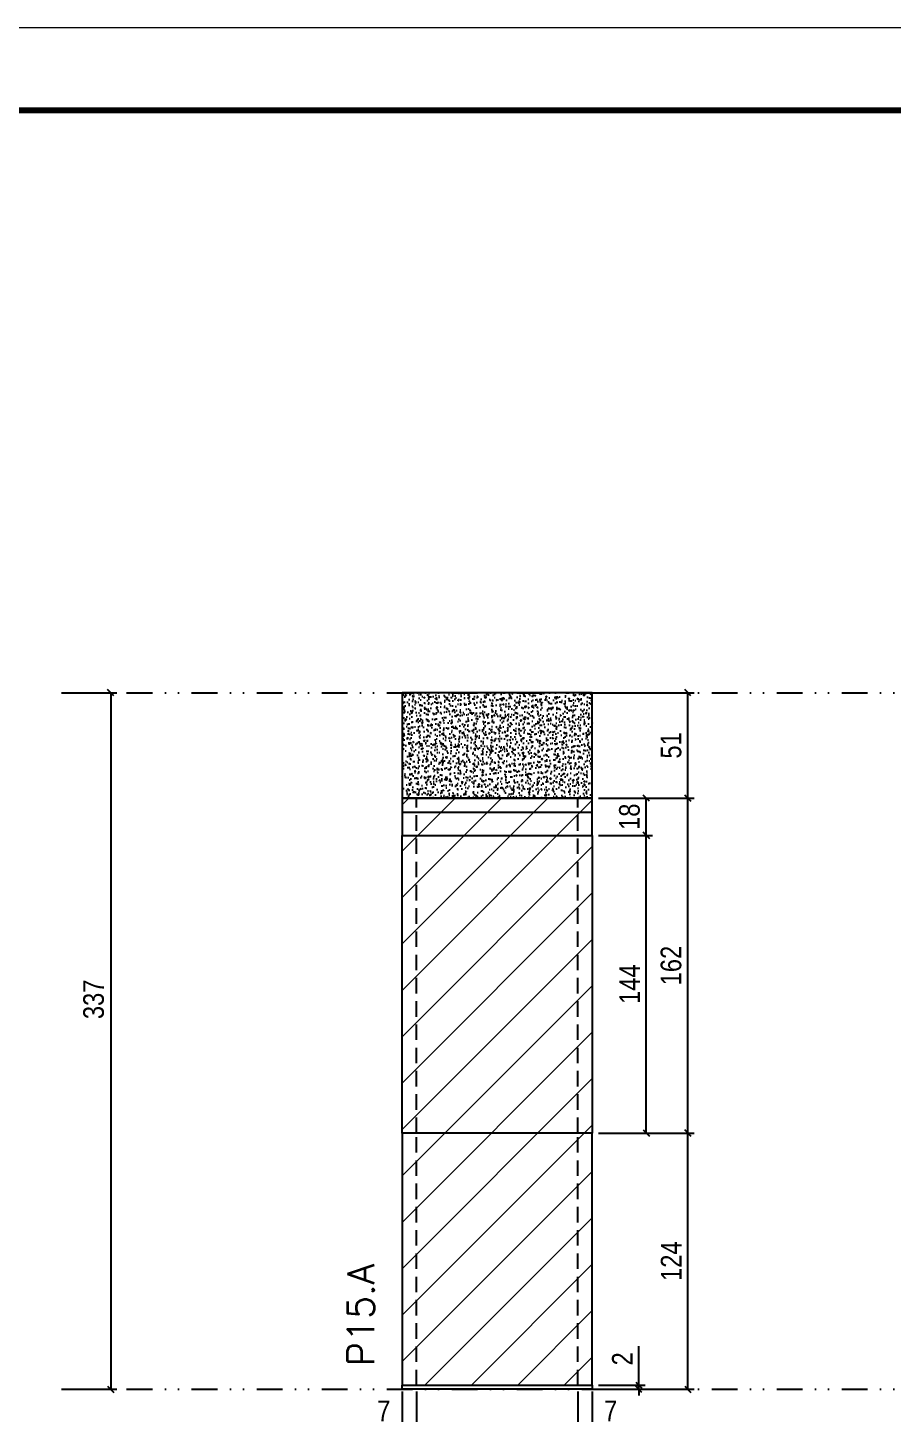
# Model space of a CAD drawing. Extents: x 1945 to 10875, y -3405 to 3369.
# Drawn here: x 3962 to 4380, y 421 to 1091 of the extents above; entities that cross this region are included whole.
import ezdxf

# ---------------------------------------------------------------- set-up
doc = ezdxf.new("R2010")
doc.units = 0
for name, pattern in [('DASHED', [0.75, 0.5, -0.25]), ('DIVIDE2', [0.625, 0.25, -0.125, 0, -0.125, 0, -0.125]), ('HIDDEN', [0.375, 0.25, -0.125])]:
    doc.linetypes.add(name, pattern=pattern)
for name, color, linetype in [('COTA', 241, 'Continuous'), ('cotas', 4, 'Continuous'), ('Nível', 160, 'Continuous'), ('Painéis', 200, 'Continuous'), ('SARR_2.2x7', 40, 'Continuous'), ('Sarrafo de Pressão', 42, 'HIDDEN')]:
    doc.layers.add(name, color=color, linetype=linetype)
for name, color, linetype, lineweight in [('Folhas', 255, 'Continuous', 9), ('Hachura', 251, 'Continuous', 9), ('SARRAFO DE PRESSAO', 251, 'DASHED', 9), ('Texto Seção', 7, 'Continuous', 15)]:
    doc.layers.add(name, color=color, linetype=linetype, lineweight=lineweight)
doc.styles.add('COTA TECNICA', font='techl___.ttf', dxfattribs={"height": 10})
doc.styles.add('COTA TECNICA-50', font='techl___.ttf', dxfattribs={"height": 10})
doc.styles.add('REGUA-120', font='ROMANS.shx', dxfattribs={"height": 15})
doc.dimstyles.new('COTA PAINEL-50', dxfattribs={"dimtxt": 10, "dimasz": 3, "dimexe": 3, "dimexo": 3, "dimgap": 3, "dimtad": 1, "dimdec": 1, "dimzin": 12, "dimdsep": 46, "dimtxsty": 'COTA TECNICA-50', "dimblk1": 'OBLIQUE', "dimblk2": 'OBLIQUE', "dimsah": 1, "dimcen": 0.9, "dimclrd": 4, "dimclre": 4, "dimclrt": 240, "dimadec": 1, "dimazin": 3, "dimtfac": 1, "dimtdec": 1, "dimtmove": 0, "dimatfit": 3, "dimfxl": 1, "dimtolj": 1, "dimtzin": 12, "dimarcsym": 0})
doc.dimstyles.new('PAINEL', dxfattribs={"dimtxt": 10, "dimasz": 3, "dimexe": 3, "dimexo": 3, "dimgap": 3, "dimtad": 1, "dimdec": 1, "dimzin": 12, "dimdsep": 46, "dimtxsty": 'COTA TECNICA', "dimblk1": 'OBLIQUE', "dimblk2": 'OBLIQUE', "dimsah": 1, "dimcen": 0.9, "dimclrd": 4, "dimclre": 4, "dimclrt": 240, "dimadec": 1, "dimazin": 3, "dimtfac": 1, "dimtdec": 1, "dimtmove": 0, "dimatfit": 3, "dimfxl": 1, "dimtolj": 1, "dimtzin": 12, "dimarcsym": 0})

# ---------------------------------------------------------------- blocks, each defined once
blk = doc.blocks.new('9999999999')
at = {"layer": 'Folhas'}
blk.add_lwpolyline([(98138.98, 34190.21), (99623.98, 34190.21), (99623.98, 35240.21), (98138.98, 35240.21)], close=True, dxfattribs=at)
at = {"layer": 'Folhas', "color": 30, "const_width": 3}
blk.add_lwpolyline([(98213.98, 34230.21), (99583.98, 34230.21), (99583.98, 35200.21), (98213.98, 35200.21)], close=True, dxfattribs=at)
blk = doc.blocks.new('_Oblique')
at = {"color": 0, "linetype": 'ByBlock', "lineweight": -2}
blk.add_line((-0.5, -0.5), (0.5, 0.5), dxfattribs=at)
blk = doc.blocks.new('*D452')
at = {"layer": 'cotas', "color": 4, "linetype": 'ByBlock', "lineweight": -2, "transparency": 16777216}
for p, q in [((3981.36, 769.51), (4005.08, 769.51)), ((4002.08, 769.51), (4002.08, 432.51)), ((3981.36, 432.51), (4005.08, 432.51))]:
    blk.add_line(p, q, dxfattribs=at)
at = {"layer": 'Defpoints', "color": 0, "linetype": 'ByBlock', "transparency": 16777216}
for p in [(3978.36, 769.51), (3978.36, 432.51), (4002.08, 432.51)]:
    blk.add_point(p, dxfattribs=at)
at = {"layer": 'cotas', "color": 4, "linetype": 'ByBlock', "lineweight": -2, "transparency": 16777216, "xscale": 3, "yscale": 3, "zscale": 3}
for p, rotation in [((4002.08, 769.51), 90), ((4002.08, 432.51), 270)]:
    blk.add_blockref('_Oblique', p, dxfattribs=dict(at, rotation=rotation))
at = {"layer": 'cotas', "color": 240, "linetype": 'ByBlock', "transparency": 16777216, "insert": (3993.86, 621.17), "char_height": 10, "attachment_point": 5, "rotation": 90, "style": 'COTA TECNICA'}
blk.add_mtext('\\A1;337', dxfattribs=at)
blk = doc.blocks.new('*D341')
at = {"layer": 'COTA', "color": 4, "lineweight": -2, "transparency": 16777216}
for p, q in [((4143.07, 431.51), (4143.07, 377.33)), ((4235.07, 431.51), (4235.07, 377.33)), ((4143.07, 380.33), (4235.07, 380.33))]:
    blk.add_line(p, q, dxfattribs=at)
at = {"layer": 'Defpoints', "color": 0, "transparency": 16777216}
for p in [(4143.07, 434.51), (4235.07, 434.51), (4235.07, 380.33)]:
    blk.add_point(p, dxfattribs=at)
at = {"layer": 'COTA', "color": 4, "lineweight": -2, "transparency": 16777216, "xscale": 3, "yscale": 3, "zscale": 3, "rotation": 180}
blk.add_blockref('_Oblique', (4143.07, 380.33), dxfattribs=at)
at = {"layer": 'COTA', "color": 4, "lineweight": -2, "transparency": 16777216, "xscale": 3, "yscale": 3, "zscale": 3}
blk.add_blockref('_Oblique', (4235.07, 380.33), dxfattribs=at)
at = {"layer": 'COTA', "color": 240, "transparency": 16777216, "insert": (4189.07, 388.42), "char_height": 10, "attachment_point": 5, "style": 'COTA TECNICA'}
blk.add_mtext('\\A1;92', dxfattribs=at)
blk = doc.blocks.new('*D342')
at = {"layer": 'COTA', "color": 4, "lineweight": -2, "transparency": 16777216}
for p, q in [((4238.07, 556.51), (4284.31, 556.51)), ((4281.31, 432.51), (4281.31, 556.51)), ((4238.07, 432.51), (4284.31, 432.51))]:
    blk.add_line(p, q, dxfattribs=at)
at = {"layer": 'Defpoints', "color": 0, "transparency": 16777216}
for p in [(4235.07, 556.51), (4281.31, 556.51), (4235.07, 432.51)]:
    blk.add_point(p, dxfattribs=at)
at = {"layer": 'COTA', "color": 4, "lineweight": -2, "transparency": 16777216, "xscale": 3, "yscale": 3, "zscale": 3}
for p, rotation in [((4281.31, 556.51), 90), ((4281.31, 432.51), 270)]:
    blk.add_blockref('_Oblique', p, dxfattribs=dict(at, rotation=rotation))
at = {"layer": 'COTA', "color": 240, "transparency": 16777216, "insert": (4273.23, 494.51), "char_height": 10, "attachment_point": 5, "rotation": 90, "style": 'COTA TECNICA-50'}
blk.add_mtext('\\A1;124', dxfattribs=at)
blk = doc.blocks.new('*D343')
at = {"layer": 'COTA', "color": 4, "lineweight": -2, "transparency": 16777216}
for p, q in [((4257.59, 434.51), (4257.59, 453.31)), ((4238.07, 434.51), (4260.59, 434.51)), ((4238.07, 432.51), (4260.59, 432.51)), ((4257.59, 432.51), (4257.59, 434.51)), ((4257.59, 432.51), (4257.59, 429.51))]:
    blk.add_line(p, q, dxfattribs=at)
at = {"layer": 'Defpoints', "color": 0, "transparency": 16777216}
for p in [(4235.07, 434.51), (4235.07, 432.51), (4257.59, 432.51)]:
    blk.add_point(p, dxfattribs=at)
at = {"layer": 'COTA', "color": 4, "lineweight": -2, "transparency": 16777216, "xscale": 3, "yscale": 3, "zscale": 3}
for p, rotation in [((4257.59, 434.51), 270), ((4257.59, 432.51), 90)]:
    blk.add_blockref('_Oblique', p, dxfattribs=dict(at, rotation=rotation))
at = {"layer": 'COTA', "color": 240, "transparency": 16777216, "insert": (4249.59, 447.25), "char_height": 10, "attachment_point": 5, "rotation": 90, "style": 'COTA TECNICA-50'}
blk.add_mtext('\\A1;2', dxfattribs=at)
blk = doc.blocks.new('*D344')
at = {"layer": 'COTA', "color": 4, "lineweight": -2, "transparency": 16777216}
for p, q in [((4143.07, 429.51), (4143.07, 411)), ((4150.07, 431.51), (4150.07, 411)), ((4143.07, 414), (4128.34, 414)), ((4150.07, 414), (4143.07, 414))]:
    blk.add_line(p, q, dxfattribs=at)
at = {"layer": 'Defpoints', "color": 0, "transparency": 16777216}
for p in [(4143.07, 432.51), (4150.07, 434.51), (4143.07, 414)]:
    blk.add_point(p, dxfattribs=at)
at = {"layer": 'COTA', "color": 4, "lineweight": -2, "transparency": 16777216, "xscale": 3, "yscale": 3, "zscale": 3, "rotation": 180}
blk.add_blockref('_Oblique', (4143.07, 414), dxfattribs=at)
at = {"layer": 'COTA', "color": 4, "lineweight": -2, "transparency": 16777216, "xscale": 3, "yscale": 3, "zscale": 3}
blk.add_blockref('_Oblique', (4150.07, 414), dxfattribs=at)
at = {"layer": 'COTA', "color": 240, "transparency": 16777216, "insert": (4134.2, 422.07), "char_height": 10, "attachment_point": 5, "style": 'COTA TECNICA-50'}
blk.add_mtext('\\A1;7', dxfattribs=at)
blk = doc.blocks.new('*D345')
at = {"layer": 'COTA', "color": 4, "lineweight": -2, "transparency": 16777216}
for p, q in [((4228.07, 431.51), (4228.07, 411)), ((4235.07, 429.51), (4235.07, 411)), ((4228.07, 414), (4235.07, 414)), ((4235.07, 414), (4249.8, 414))]:
    blk.add_line(p, q, dxfattribs=at)
at = {"layer": 'Defpoints', "color": 0, "transparency": 16777216}
for p in [(4228.07, 434.51), (4235.07, 432.51), (4235.07, 414)]:
    blk.add_point(p, dxfattribs=at)
at = {"layer": 'COTA', "color": 4, "lineweight": -2, "transparency": 16777216, "xscale": 3, "yscale": 3, "zscale": 3, "rotation": 180}
blk.add_blockref('_Oblique', (4228.07, 414), dxfattribs=at)
at = {"layer": 'COTA', "color": 4, "lineweight": -2, "transparency": 16777216, "xscale": 3, "yscale": 3, "zscale": 3}
blk.add_blockref('_Oblique', (4235.07, 414), dxfattribs=at)
at = {"layer": 'COTA', "color": 240, "transparency": 16777216, "insert": (4243.93, 422.07), "char_height": 10, "attachment_point": 5, "style": 'COTA TECNICA-50'}
blk.add_mtext('\\A1;7', dxfattribs=at)
blk = doc.blocks.new('*D47')
at = {"layer": 'COTA', "color": 4, "lineweight": -2, "transparency": 16777216}
for p, q in [((4238.07, 769.51), (4284.31, 769.51)), ((4281.31, 718.51), (4281.31, 769.51)), ((4238.07, 718.51), (4284.31, 718.51))]:
    blk.add_line(p, q, dxfattribs=at)
at = {"layer": 'Defpoints', "color": 0, "transparency": 16777216}
for p in [(4235.07, 769.51), (4281.31, 769.51), (4235.07, 718.51)]:
    blk.add_point(p, dxfattribs=at)
at = {"layer": 'COTA', "color": 4, "lineweight": -2, "transparency": 16777216, "xscale": 3, "yscale": 3, "zscale": 3}
for p, rotation in [((4281.31, 769.51), 90), ((4281.31, 718.51), 270)]:
    blk.add_blockref('_Oblique', p, dxfattribs=dict(at, rotation=rotation))
at = {"layer": 'COTA', "color": 240, "transparency": 16777216, "insert": (4273.2, 744.01), "char_height": 10, "attachment_point": 5, "rotation": 90, "style": 'COTA TECNICA'}
blk.add_mtext('\\A1;51', dxfattribs=at)
blk = doc.blocks.new('*D48')
at = {"layer": 'COTA', "color": 4, "linetype": 'ByBlock', "lineweight": -2, "transparency": 16777216}
for p, q in [((4238.07, 700.51), (4264.19, 700.51)), ((4261.19, 556.51), (4261.19, 700.51)), ((4238.07, 556.51), (4264.19, 556.51))]:
    blk.add_line(p, q, dxfattribs=at)
at = {"layer": 'Defpoints', "color": 0, "linetype": 'ByBlock', "transparency": 16777216}
for p in [(4235.07, 700.51), (4261.19, 700.51), (4235.07, 556.51)]:
    blk.add_point(p, dxfattribs=at)
at = {"layer": 'COTA', "color": 4, "linetype": 'ByBlock', "lineweight": -2, "transparency": 16777216, "xscale": 3, "yscale": 3, "zscale": 3}
for p, rotation in [((4261.19, 700.51), 90), ((4261.19, 556.51), 270)]:
    blk.add_blockref('_Oblique', p, dxfattribs=dict(at, rotation=rotation))
at = {"layer": 'COTA', "color": 240, "linetype": 'ByBlock', "transparency": 16777216, "insert": (4253.11, 628.51), "char_height": 10, "attachment_point": 5, "rotation": 90, "style": 'COTA TECNICA'}
blk.add_mtext('\\A1;144', dxfattribs=at)
blk = doc.blocks.new('*D49')
at = {"layer": 'COTA', "color": 4, "linetype": 'ByBlock', "lineweight": -2, "transparency": 16777216}
for p, q in [((4238.07, 718.51), (4264.19, 718.51)), ((4261.19, 700.51), (4261.19, 718.51)), ((4238.07, 700.51), (4264.19, 700.51))]:
    blk.add_line(p, q, dxfattribs=at)
at = {"layer": 'Defpoints', "color": 0, "linetype": 'ByBlock', "transparency": 16777216}
for p in [(4235.07, 718.51), (4261.19, 718.51), (4235.07, 700.51)]:
    blk.add_point(p, dxfattribs=at)
at = {"layer": 'COTA', "color": 4, "linetype": 'ByBlock', "lineweight": -2, "transparency": 16777216, "xscale": 3, "yscale": 3, "zscale": 3}
for p, rotation in [((4261.19, 718.51), 90), ((4261.19, 700.51), 270)]:
    blk.add_blockref('_Oblique', p, dxfattribs=dict(at, rotation=rotation))
at = {"layer": 'COTA', "color": 240, "linetype": 'ByBlock', "transparency": 16777216, "insert": (4253.09, 709.51), "char_height": 10, "attachment_point": 5, "rotation": 90, "style": 'COTA TECNICA'}
blk.add_mtext('\\A1;18', dxfattribs=at)
blk = doc.blocks.new('*D378')
at = {"layer": 'COTA', "color": 4, "linetype": 'ByBlock', "lineweight": -2, "transparency": 16777216}
for p, q in [((4238.07, 718.51), (4284.31, 718.51)), ((4281.31, 556.51), (4281.31, 718.51)), ((4238.07, 556.51), (4284.31, 556.51))]:
    blk.add_line(p, q, dxfattribs=at)
at = {"layer": 'Defpoints', "color": 0, "linetype": 'ByBlock', "transparency": 16777216}
for p in [(4235.07, 718.51), (4281.31, 718.51), (4235.07, 556.51)]:
    blk.add_point(p, dxfattribs=at)
at = {"layer": 'COTA', "color": 4, "linetype": 'ByBlock', "lineweight": -2, "transparency": 16777216, "xscale": 3, "yscale": 3, "zscale": 3}
for p, rotation in [((4281.31, 718.51), 90), ((4281.31, 556.51), 270)]:
    blk.add_blockref('_Oblique', p, dxfattribs=dict(at, rotation=rotation))
at = {"layer": 'COTA', "color": 240, "linetype": 'ByBlock', "transparency": 16777216, "insert": (4273.2, 637.51), "char_height": 10, "attachment_point": 5, "rotation": 90, "style": 'COTA TECNICA'}
blk.add_mtext('\\A1;162', dxfattribs=at)

msp = doc.modelspace()

# ---------------------------------------------------------------- hatches: boundary and pattern name
at = {"layer": 'COTA', "linetype": 'ByBlock'}
h = msp.add_hatch(dxfattribs=at)
h.set_pattern_fill('AR-CONC', color=256, scale=0.03)
h.set_pattern_definition([(50, (-126960.017, -26119.7547), (5.46554007, -0.47817257), [0.5715, -6.2865]), (355, (-126960.017, -26119.7547), (-1.05730264, 5.73170536), [0.4572, -5.02921753]), (100.4514447, (-126959.5613, -26119.7945), (4.40823741, 5.25353256), [0.48570026, -5.34270734]), (46.1842, (-126960.017, -26118.231), (8.13237123, -1.26126984), [0.85725, -9.42975]), (96.6355576, (-126959.339, -26118.336), (7.122124, 7.42278374), [0.7285507, -8.01406824]), (351.184151, (-126960.017, -26118.231), (7.122124, 7.42278374), [0.685799, -7.54379196]), (21, (-126959.255, -26118.6117), (4.54843174, -3.06795595), [0.5715, -6.2865]), (326, (-126959.255, -26118.6117), (1.85406085, 5.52563898), [0.4572, -5.0292]), (71.451445, (-126958.876, -26118.8674), (6.40249258, 2.45768307), [0.48570026, -5.34269813]), (37.5, (-126960.0168, -26119.7547), (0.092658098, 2.536651166), [0, -4.96824, 0, -5.1054, 0, -5.04825]), (7.5, (-126960.0168, -26119.7547), (2.004589875, 3.005417245), [0, -2.91084, 0, -4.85394, 0, -1.92405]), (327.5, (-126961.716, -26119.7547), (4.067717855, -0.17186232), [0, -1.905, 0, -5.9436, 0, -7.8867]), (317.5, (-126962.478, -26119.7547), (4.44387544, 0.76279473), [0, -2.4765, 0, -3.94716, 0, -5.6007])])
h.paths.add_polyline_path([(4143.07, 718.51), (4235.07, 718.51), (4235.07, 769.51), (4143.07, 769.51)])
at = {"layer": 'Hachura', "linetype": 'ByBlock'}
h = msp.add_hatch(dxfattribs=at)
h.set_pattern_fill('ANSI31', color=256, scale=5)
h.set_pattern_definition([(45, (-127075.793, -33000.405), (-11.2253202, 11.2253202), [])])
h.paths.add_polyline_path([(4235.07, 700.51), (4143.07, 700.51), (4143.07, 556.51), (4235.07, 556.51)])
h.paths.add_polyline_path([(4235.07, 556.51), (4143.07, 556.51), (4143.07, 434.51), (4235.07, 434.51)])
h.paths.add_polyline_path([(4235.07, 718.51), (4143.07, 718.51), (4143.07, 700.51), (4235.07, 700.51)])
h.paths.add_polyline_path([(4550.94, 700.51), (4458.94, 700.51), (4458.94, 556.51), (4550.94, 556.51)])
h.paths.add_polyline_path([(4550.94, 556.51), (4458.94, 556.51), (4458.94, 434.51), (4550.94, 434.51)])
h.paths.add_polyline_path([(4550.94, 718.51), (4458.94, 718.51), (4458.94, 700.51), (4550.94, 700.51)])

# ---------------------------------------------------------------- linework, layer by layer
at = {"layer": 'COTA', "linetype": 'ByBlock'}
msp.add_lwpolyline([(4143.07, 718.51), (4235.07, 718.51), (4235.07, 769.51), (4143.07, 769.51)], close=True, dxfattribs=at)
at = {"layer": 'Nível', "color": 4, "linetype": 'DIVIDE2', "ltscale": 50}
for p, q in [((3978.36, 769.51), (4988.71, 769.51)), ((3978.36, 432.51), (4988.71, 432.51))]:
    msp.add_line(p, q, dxfattribs=at)
at = {"layer": 'Painéis'}
for points in [[(4143.07, 700.51), (4235.07, 700.51), (4235.07, 718.51), (4143.07, 718.51)], [(4235.07, 556.51), (4143.07, 556.51), (4143.07, 700.51), (4235.07, 700.51)], [(4143.07, 434.51), (4235.07, 434.51), (4235.07, 556.51), (4143.07, 556.51)], [(4143.07, 434.51), (4235.07, 434.51), (4235.07, 432.51), (4143.07, 432.51)]]:
    msp.add_lwpolyline(points, close=True, dxfattribs=at)
at = {"layer": 'SARR_2.2x7'}
msp.add_line((4235.07, 711.51), (4143.07, 711.51), dxfattribs=at)
at = {"layer": 'Sarrafo de Pressão', "ltscale": 30}
for p, q in [((4150.07, 556.51), (4150.07, 718.51)), ((4228.07, 556.51), (4228.07, 718.51)), ((4150.07, 434.51), (4150.07, 556.51)), ((4228.07, 434.51), (4228.07, 556.51))]:
    msp.add_line(p, q, dxfattribs=at)

# ---------------------------------------------------------------- block references
at = {"layer": 'SARRAFO DE PRESSAO', "color": 6, "linetype": 'ByBlock'}
msp.add_blockref('9999999999', (-94595.27, -34148.98), dxfattribs=at)

# ---------------------------------------------------------------- texts
at = {"layer": 'Texto Seção', "insert": (4129.6, 443.76), "char_height": 13, "width": 285.3299, "attachment_point": 7, "rotation": 90, "style": 'REGUA-120'}
msp.add_mtext('P15.A', dxfattribs=at)

# ---------------------------------------------------------------- dimensions: what is measured, and where the dimension line sits
at = {"layer": 'COTA'}
dim = msp.add_linear_dim(base=(4281.31, 769.51), p1=(4235.07, 718.51), p2=(4235.07, 769.51), angle=90, dimstyle='PAINEL', override={"dimarcsym": 2}, dxfattribs=at)
dim.commit()
dim.dimension.update_dxf_attribs({"geometry": '*D47', "text_midpoint": (4273.2, 744.01)})
at = {"layer": 'COTA', "linetype": 'ByBlock'}
dim = msp.add_linear_dim(base=(4261.19, 718.51), p1=(4235.07, 700.51), p2=(4235.07, 718.51), angle=90, dimstyle='PAINEL', override={"dimtmove": 1}, dxfattribs=at)
dim.commit()
dim.dimension.update_dxf_attribs({"geometry": '*D49', "text_midpoint": (4261.19, 709.51), "dimtype": 160})
for base, p2, picture, middle in [((4281.31, 718.51), (4235.07, 718.51), '*D378', (4273.2, 637.51)), ((4261.19, 700.51), (4235.07, 700.51), '*D48', (4253.11, 628.51))]:
    dim = msp.add_linear_dim(base=base, p1=(4235.07, 556.51), p2=p2, angle=90, dimstyle='PAINEL', dxfattribs=at)
    dim.commit()
    dim.dimension.update_dxf_attribs({"geometry": picture, "text_midpoint": middle})
at = {"layer": 'COTA'}
for base, p1, p2, angle, picture, middle in [((4281.31, 556.51), (4235.07, 432.51), (4235.07, 556.51), 90, '*D342', (4273.23, 494.51)), ((4143.07, 414), (4150.07, 434.51), (4143.07, 432.51), 180, '*D344', (4134.2, 422.07))]:
    dim = msp.add_linear_dim(base=base, p1=p1, p2=p2, angle=angle, dimstyle='COTA PAINEL-50', dxfattribs=at)
    dim.commit()
    dim.dimension.update_dxf_attribs({"geometry": picture, "text_midpoint": middle})
dim = msp.add_linear_dim(base=(4257.59, 432.51), p1=(4235.07, 434.51), p2=(4235.07, 432.51), angle=90, dimstyle='COTA PAINEL-50', dxfattribs=at)
dim.commit()
dim.dimension.update_dxf_attribs({"geometry": '*D343', "text_midpoint": (4257.59, 447.25), "dimtype": 160})
dim = msp.add_linear_dim(base=(4235.07, 380.33), p1=(4143.07, 434.51), p2=(4235.07, 434.51), dimstyle='PAINEL', override={"dimarcsym": 2}, dxfattribs=at)
dim.commit()
dim.dimension.update_dxf_attribs({"geometry": '*D341', "text_midpoint": (4189.07, 388.42)})
dim = msp.add_linear_dim(base=(4235.07, 414), p1=(4228.07, 434.51), p2=(4235.07, 432.51), dimstyle='COTA PAINEL-50', dxfattribs=at)
dim.commit()
dim.dimension.update_dxf_attribs({"geometry": '*D345', "text_midpoint": (4243.93, 422.07)})
at = {"layer": 'cotas', "linetype": 'ByBlock'}
dim = msp.add_linear_dim(base=(4002.08, 432.51), p1=(3978.36, 769.51), p2=(3978.36, 432.51), angle=90, dimstyle='PAINEL', dxfattribs=at)
dim.commit()
dim.dimension.update_dxf_attribs({"geometry": '*D452', "text_midpoint": (4002.08, 621.17), "dimtype": 160})

doc.saveas('drawing.dxf')
